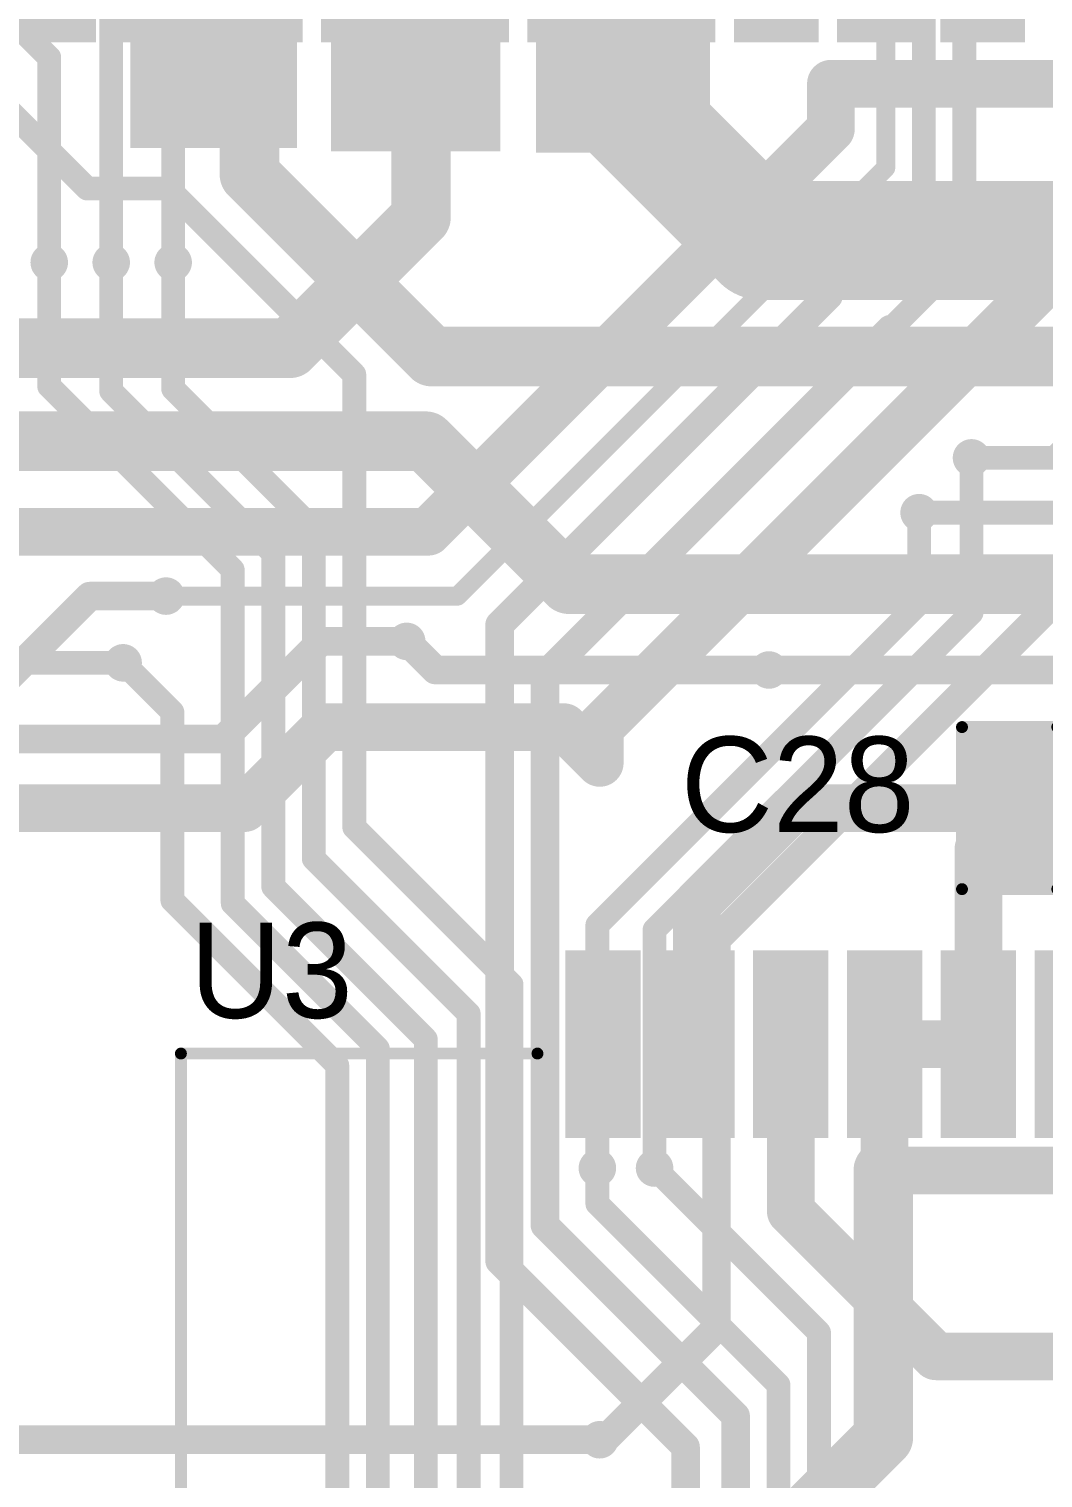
# Model space of a CAD drawing. Header units: millimetres. Extents: x 0.85 to 4.91, y 0.77 to 5.15.
# Drawn here: x 1.766 to 2.192, y 3.542 to 4.15 of the extents above; entities that cross this region are included whole.
import ezdxf

# ---------------------------------------------------------------- set-up
doc = ezdxf.new("R2010")
doc.units = ezdxf.units.MM
doc.header["$MEASUREMENT"] = 0
for name, color, linetype in [('BottomLayer', 5, 'Continuous'), ('BottomPaste', 16, 'Continuous'), ('BottomSolder', 6, 'Continuous'), ('MultiLayer', 9, 'Continuous'), ('TopLayer', 1, 'Continuous'), ('TopOverlay', 2, 'Continuous'), ('TopPaste', 8, 'Continuous'), ('TopSolder', 216, 'Continuous'), ('ViaHoleLayer', 16, 'Continuous')]:
    doc.layers.add(name, color=color, linetype=linetype)

# ---------------------------------------------------------------- blocks, each defined once
blk = doc.blocks.new('S5P4418_B_8')
at = {"layer": 'BottomLayer'}
for points in [[(-0.94488, 1.02756), (-0.94488, 0.98032), (-0.91732, 1.02756), (-0.91732, 0.98032)], [(-0.90157, 1.02756), (-0.90157, 0.98032), (-0.87402, 1.02756), (-0.87402, 0.98032)], [(-0.85827, 1.02756), (-0.85827, 0.98032), (-0.83071, 1.02756), (-0.83071, 0.98032)], [(-0.81496, 1.02756), (-0.81496, 0.98032), (-0.7874, 1.02756), (-0.7874, 0.98032)], [(-0.77165, 1.02756), (-0.77165, 0.98032), (-0.74409, 1.02756), (-0.74409, 0.98032)], [(-0.72835, 1.02756), (-0.72835, 0.98032), (-0.70079, 1.02756), (-0.70079, 0.98032)], [(-0.68504, 1.02756), (-0.68504, 0.98032), (-0.65748, 1.02756), (-0.65748, 0.98032)], [(-0.64173, 1.02756), (-0.64173, 0.98032), (-0.61417, 1.02756), (-0.61417, 0.98032)], [(-0.59843, 1.02756), (-0.59843, 0.98032), (-0.57087, 1.02756), (-0.57087, 0.98032)], [(-0.55512, 1.02756), (-0.55512, 0.98032), (-0.52756, 1.02756), (-0.52756, 0.98032)]]:
    blk.add_solid(points, dxfattribs=at)
at = {"layer": 'BottomPaste'}
for points in [[(-0.94488, 1.02756), (-0.94488, 0.98032), (-0.91732, 1.02756), (-0.91732, 0.98032)], [(-0.90157, 1.02756), (-0.90157, 0.98032), (-0.87402, 1.02756), (-0.87402, 0.98032)], [(-0.85827, 1.02756), (-0.85827, 0.98032), (-0.83071, 1.02756), (-0.83071, 0.98032)], [(-0.81496, 1.02756), (-0.81496, 0.98032), (-0.7874, 1.02756), (-0.7874, 0.98032)], [(-0.77165, 1.02756), (-0.77165, 0.98032), (-0.74409, 1.02756), (-0.74409, 0.98032)], [(-0.72835, 1.02756), (-0.72835, 0.98032), (-0.70079, 1.02756), (-0.70079, 0.98032)], [(-0.68504, 1.02756), (-0.68504, 0.98032), (-0.65748, 1.02756), (-0.65748, 0.98032)], [(-0.64173, 1.02756), (-0.64173, 0.98032), (-0.61417, 1.02756), (-0.61417, 0.98032)], [(-0.59843, 1.02756), (-0.59843, 0.98032), (-0.57087, 1.02756), (-0.57087, 0.98032)], [(-0.55512, 1.02756), (-0.55512, 0.98032), (-0.52756, 1.02756), (-0.52756, 0.98032)]]:
    blk.add_solid(points, dxfattribs=at)
at = {"layer": 'BottomSolder'}
for points in [[(-0.94888, 1.03156), (-0.94888, 0.97632), (-0.91332, 1.03156), (-0.91332, 0.97632)], [(-0.90557, 1.03156), (-0.90557, 0.97632), (-0.87002, 1.03156), (-0.87002, 0.97632)], [(-0.86227, 1.03156), (-0.86227, 0.97632), (-0.82671, 1.03156), (-0.82671, 0.97632)], [(-0.81896, 1.03156), (-0.81896, 0.97632), (-0.7834, 1.03156), (-0.7834, 0.97632)], [(-0.77565, 1.03156), (-0.77565, 0.97632), (-0.74009, 1.03156), (-0.74009, 0.97632)], [(-0.73235, 1.03156), (-0.73235, 0.97632), (-0.69679, 1.03156), (-0.69679, 0.97632)], [(-0.68904, 1.03156), (-0.68904, 0.97632), (-0.65348, 1.03156), (-0.65348, 0.97632)], [(-0.64573, 1.03156), (-0.64573, 0.97632), (-0.61017, 1.03156), (-0.61017, 0.97632)], [(-0.60243, 1.03156), (-0.60243, 0.97632), (-0.56687, 1.03156), (-0.56687, 0.97632)], [(-0.55912, 1.03156), (-0.55912, 0.97632), (-0.52356, 1.03156), (-0.52356, 0.97632)]]:
    blk.add_solid(points, dxfattribs=at)
blk = doc.blocks.new('SIM7100AS2_10671_133')
at = {"layer": 'TopLayer'}
for points in [[(-0.4252, 0.62992), (-0.4252, 0.55906), (-0.40157, 0.62992), (-0.40157, 0.55906)], [(-0.38583, 0.62992), (-0.38583, 0.55906), (-0.3622, 0.62992), (-0.3622, 0.55906)], [(-0.34646, 0.62992), (-0.34646, 0.55906), (-0.32283, 0.62992), (-0.32283, 0.55906)], [(-0.30709, 0.62992), (-0.30709, 0.55906), (-0.28346, 0.62992), (-0.28346, 0.55906)], [(-0.26772, 0.62992), (-0.26772, 0.55906), (-0.24409, 0.62992), (-0.24409, 0.55906)]]:
    blk.add_solid(points, dxfattribs=at)
at = {"layer": 'TopOverlay', "const_width": 0.005}
for points in [[(-0.59055, 0.40157), (-0.59055, 0.59055)], [(-0.59055, 0.59055), (-0.44094, 0.59055)]]:
    blk.add_lwpolyline(points, dxfattribs=at)
at = {"layer": 'TopOverlay', "const_width": 0.0025}
for points in [[(-0.5918, 0.59055, 1), (-0.5893, 0.59055, 1)], [(-0.5918, 0.59055, 1), (-0.5893, 0.59055, 1)], [(-0.44219, 0.59055, 1), (-0.43969, 0.59055, 1)]]:
    blk.add_lwpolyline(points, format="xyb", close=True, dxfattribs=at)
at = {"layer": 'TopPaste'}
for points in [[(-0.4252, 0.62992), (-0.4252, 0.55906), (-0.40157, 0.62992), (-0.40157, 0.55906)], [(-0.38583, 0.62992), (-0.38583, 0.55906), (-0.3622, 0.62992), (-0.3622, 0.55906)], [(-0.34646, 0.62992), (-0.34646, 0.55906), (-0.32283, 0.62992), (-0.32283, 0.55906)], [(-0.30709, 0.62992), (-0.30709, 0.55906), (-0.28346, 0.62992), (-0.28346, 0.55906)], [(-0.26772, 0.62992), (-0.26772, 0.55906), (-0.24409, 0.62992), (-0.24409, 0.55906)]]:
    blk.add_solid(points, dxfattribs=at)
at = {"layer": 'TopSolder'}
for points in [[(-0.4292, 0.63392), (-0.4292, 0.55506), (-0.39757, 0.63392), (-0.39757, 0.55506)], [(-0.38983, 0.63392), (-0.38983, 0.55506), (-0.3582, 0.63392), (-0.3582, 0.55506)], [(-0.35046, 0.63392), (-0.35046, 0.55506), (-0.31883, 0.63392), (-0.31883, 0.55506)], [(-0.31109, 0.63392), (-0.31109, 0.55506), (-0.27946, 0.63392), (-0.27946, 0.55506)], [(-0.27172, 0.63392), (-0.27172, 0.55506), (-0.24009, 0.63392), (-0.24009, 0.55506)], [(-0.23235, 0.63392), (-0.23235, 0.55506), (-0.20072, 0.63392), (-0.20072, 0.55506)]]:
    blk.add_solid(points, dxfattribs=at)
blk = doc.blocks.new('C__0805_248')
at = {"layer": 'TopLayer'}
for points in [[(-0.06, -0.03), (-0.02, -0.03), (-0.06, 0.03), (-0.02, 0.03)], [(0.02, -0.03), (0.06, -0.03), (0.02, 0.03), (0.06, 0.03)]]:
    blk.add_solid(points, dxfattribs=at)
at = {"layer": 'TopOverlay', "const_width": 0.005}
for points in [[(-0.064, 0.034), (-0.064, -0.034)], [(-0.024, 0.034), (-0.064, 0.034)], [(0.064, 0.034), (0.024, 0.034)], [(0.064, 0.034), (0.064, -0.034)], [(-0.024, -0.034), (-0.064, -0.034)], [(0.064, -0.034), (0.024, -0.034)]]:
    blk.add_lwpolyline(points, dxfattribs=at)
at = {"layer": 'TopOverlay', "const_width": 0.0025}
for points in [[(-0.06525, 0.034, 1), (-0.06275, 0.034, 1)], [(-0.06525, 0.034, 1), (-0.06275, 0.034, 1)], [(-0.02525, 0.034, 1), (-0.02275, 0.034, 1)], [(0.02275, 0.034, 1), (0.02525, 0.034, 1)], [(0.06275, 0.034, 1), (0.06525, 0.034, 1)], [(0.06275, 0.034, 1), (0.06525, 0.034, 1)], [(-0.06525, -0.034, 1), (-0.06275, -0.034, 1)], [(-0.06525, -0.034, 1), (-0.06275, -0.034, 1)], [(-0.02525, -0.034, 1), (-0.02275, -0.034, 1)], [(0.02275, -0.034, 1), (0.02525, -0.034, 1)], [(0.06275, -0.034, 1), (0.06525, -0.034, 1)], [(0.06275, -0.034, 1), (0.06525, -0.034, 1)]]:
    blk.add_lwpolyline(points, format="xyb", close=True, dxfattribs=at)
at = {"layer": 'TopPaste'}
for points in [[(-0.06, -0.03), (-0.02, -0.03), (-0.06, 0.03), (-0.02, 0.03)], [(0.02, -0.03), (0.06, -0.03), (0.02, 0.03), (0.06, 0.03)]]:
    blk.add_solid(points, dxfattribs=at)
at = {"layer": 'TopSolder'}
for points in [[(-0.06276, -0.03276), (-0.01724, -0.03276), (-0.06276, 0.03276), (-0.01724, 0.03276)], [(0.01724, -0.03276), (0.06276, -0.03276), (0.01724, 0.03276), (0.06276, 0.03276)]]:
    blk.add_solid(points, dxfattribs=at)

msp = doc.modelspace()

# ---------------------------------------------------------------- linework, layer by layer
at = {"layer": 'BottomLayer'}
for points, const_width in [([(2.01623, 4.119), (2.07398, 4.06125)], 0.05), ([(2.103, 4.127), (2.242, 4.127)], 0.02), ([(1.859, 4.089), (1.859, 4.119)], 0.025), ([(1.752, 4.122), (1.791, 4.083)], 0.01), ([(1.859, 4.089), (1.9355, 4.0125)], 0.025), ([(1.791, 4.083), (1.825, 4.083)], 0.01), ([(1.825, 4.083), (1.903, 4.005)], 0.01), ([(2.07398, 4.06125), (3.537, 4.06125)], 0.05), ([(1.775, 4), (1.775, 4.052)], 0.01), ([(1.801, 3.99804), (1.801, 4.052)], 0.01), ([(1.827, 3.999), (1.827, 4.052)], 0.01), ([(1.9355, 4.0125), (2.759, 4.0125)], 0.025), ([(1.903, 3.815), (1.903, 4.005)], 0.01), ([(1.775, 4), (1.852, 3.923)], 0.01), ([(1.801, 3.99804), (1.869, 3.93004)], 0.01), ([(1.827, 3.999), (1.886, 3.94)], 0.01), ([(1.93, 3.977), (1.933, 3.977)], 0.025), ([(1.933, 3.977), (1.993, 3.917)], 0.025), ([(2.162, 3.905), (2.162, 3.97)], 0.01), ([(2.055, 3.768), (2.241, 3.954)], 0.012), ([(2.14, 3.909), (2.14, 3.947)], 0.01), ([(1.886, 3.80182), (1.886, 3.94)], 0.01), ([(1.869, 3.79004), (1.869, 3.93004)], 0.01), ([(1.852, 3.783), (1.852, 3.923)], 0.01), ([(1.993, 3.917), (2.108, 3.917)], 0.025), ([(1.758, 3.878), (1.792, 3.912)], 0.012), ([(1.792, 3.912), (1.824, 3.912)], 0.012), ([(2.005, 3.774), (2.14, 3.909)], 0.01), ([(2.029, 3.772), (2.162, 3.905)], 0.01), ([(1.925, 3.893), (1.937, 3.881)], 0.012), ([(1.806, 3.884), (1.82667, 3.86333)], 0.01), ([(1.937, 3.881), (2.077, 3.881)], 0.012), ([(1.82667, 3.78428), (1.82667, 3.86333)], 0.01), ([(1.925, 3.857), (1.991, 3.857)], 0.02), ([(1.991, 3.857), (2.006, 3.842)], 0.02), ([(1.903, 3.815), (1.969, 3.749)], 0.01), ([(1.886, 3.80182), (1.951, 3.73682)], 0.01), ([(1.869, 3.79004), (1.933, 3.72604)], 0.01), ([(1.82667, 3.78428), (1.89587, 3.71508)], 0.01), ([(1.852, 3.783), (1.91287, 3.72213)], 0.01), ([(2.005, 3.672), (2.005, 3.774)], 0.01), ([(2.029, 3.672), (2.029, 3.772)], 0.01), ([(2.055, 3.605), (2.055, 3.768)], 0.012), ([(1.969, 3.749), (1.969, 2.671)], 0.01), ([(1.951, 3.73682), (1.951, 2.552)], 0.01), ([(1.933, 2.55804), (1.933, 3.72604)], 0.01), ([(1.91287, 2.56692), (1.91287, 3.72213)], 0.01), ([(1.89587, 2.57777), (1.89587, 3.71508)], 0.01), ([(2.125, 3.559), (2.125, 3.671)], 0.025), ([(2.125, 3.671), (2.292, 3.671)], 0.02), ([(2.008, 3.558), (2.055, 3.605)], 0.012), ([(2.014, 3.448), (2.125, 3.559)], 0.025), ([(2.006, 3.558), (2.008, 3.558)], 0.012)]:
    msp.add_lwpolyline(points, dxfattribs=dict(at, const_width=const_width))
for points, const_width in [([(2.00373, 4.119, 1), (2.02873, 4.119, 1)], 0.025), ([(1.85113, 4.119, 1), (1.86687, 4.119, 1)], 0.01575), ([(2.00835, 4.119, 1), (2.0241, 4.119, 1)], 0.01575), ([(2.098, 4.127, 1), (2.108, 4.127, 1)], 0.01), ([(2.09906, 4.127, 1), (2.10694, 4.127, 1)], 0.00787), ([(1.85275, 4.119, 1), (1.86525, 4.119, 1)], 0.0125), ([(1.92509, 4.114, 1), (1.93691, 4.114, 1)], 0.01181), ([(1.85275, 4.089, 1), (1.86525, 4.089, 1)], 0.0125), ([(1.85275, 4.089, 1), (1.86525, 4.089, 1)], 0.0125), ([(1.7885, 4.083, 1), (1.7935, 4.083, 1)], 0.005), ([(1.7885, 4.083, 1), (1.7935, 4.083, 1)], 0.005), ([(1.8225, 4.083, 1), (1.8275, 4.083, 1)], 0.005), ([(1.8225, 4.083, 1), (1.8275, 4.083, 1)], 0.005), ([(2.06148, 4.06125, 1), (2.08648, 4.06125, 1)], 0.025), ([(2.06148, 4.06125, 1), (2.08648, 4.06125, 1)], 0.025), ([(1.77106, 4.052, 1), (1.77894, 4.052, 1)], 0.00787), ([(1.7725, 4.052, 1), (1.7775, 4.052, 1)], 0.005), ([(1.79706, 4.052, 1), (1.80494, 4.052, 1)], 0.00787), ([(1.7985, 4.052, 1), (1.8035, 4.052, 1)], 0.005), ([(1.82306, 4.052, 1), (1.83094, 4.052, 1)], 0.00787), ([(1.8245, 4.052, 1), (1.8295, 4.052, 1)], 0.005), ([(1.92925, 4.0125, 1), (1.94175, 4.0125, 1)], 0.0125), ([(1.92925, 4.0125, 1), (1.94175, 4.0125, 1)], 0.0125), ([(1.9005, 4.005, 1), (1.9055, 4.005, 1)], 0.005), ([(1.9005, 4.005, 1), (1.9055, 4.005, 1)], 0.005), ([(1.7725, 4, 1), (1.7775, 4, 1)], 0.005), ([(1.7725, 4, 1), (1.7775, 4, 1)], 0.005), ([(1.7985, 3.99804, 1), (1.8035, 3.99804, 1)], 0.005), ([(1.7985, 3.99804, 1), (1.8035, 3.99804, 1)], 0.005), ([(1.8245, 3.999, 1), (1.8295, 3.999, 1)], 0.005), ([(1.8245, 3.999, 1), (1.8295, 3.999, 1)], 0.005), ([(1.92375, 3.977, 1), (1.93625, 3.977, 1)], 0.0125), ([(1.92675, 3.977, 1), (1.93925, 3.977, 1)], 0.0125), ([(1.92675, 3.977, 1), (1.93925, 3.977, 1)], 0.0125), ([(1.92606, 3.977, 1), (1.93394, 3.977, 1)], 0.00787), ([(2.15806, 3.97, 1), (2.16594, 3.97, 1)], 0.00787), ([(2.1595, 3.97, 1), (2.1645, 3.97, 1)], 0.005), ([(2.13606, 3.947, 1), (2.14394, 3.947, 1)], 0.00787), ([(2.1375, 3.947, 1), (2.1425, 3.947, 1)], 0.005), ([(1.8835, 3.94, 1), (1.8885, 3.94, 1)], 0.005), ([(1.8835, 3.94, 1), (1.8885, 3.94, 1)], 0.005), ([(1.8665, 3.93004, 1), (1.8715, 3.93004, 1)], 0.005), ([(1.8665, 3.93004, 1), (1.8715, 3.93004, 1)], 0.005), ([(1.8495, 3.923, 1), (1.8545, 3.923, 1)], 0.005), ([(1.8495, 3.923, 1), (1.8545, 3.923, 1)], 0.005), ([(1.98675, 3.917, 1), (1.99925, 3.917, 1)], 0.0125), ([(1.98675, 3.917, 1), (1.99925, 3.917, 1)], 0.0125), ([(2.10175, 3.917, 1), (2.11425, 3.917, 1)], 0.0125), ([(2.10406, 3.917, 1), (2.11194, 3.917, 1)], 0.00787), ([(1.789, 3.912, 1), (1.795, 3.912, 1)], 0.006), ([(1.789, 3.912, 1), (1.795, 3.912, 1)], 0.006), ([(1.82006, 3.912, 1), (1.82794, 3.912, 1)], 0.00787), ([(1.821, 3.912, 1), (1.827, 3.912, 1)], 0.006), ([(2.1375, 3.909, 1), (2.1425, 3.909, 1)], 0.005), ([(2.1375, 3.909, 1), (2.1425, 3.909, 1)], 0.005), ([(2.1595, 3.905, 1), (2.1645, 3.905, 1)], 0.005), ([(2.1595, 3.905, 1), (2.1645, 3.905, 1)], 0.005), ([(1.92106, 3.893, 1), (1.92894, 3.893, 1)], 0.00787), ([(1.922, 3.893, 1), (1.928, 3.893, 1)], 0.006), ([(1.80206, 3.884, 1), (1.80994, 3.884, 1)], 0.00787), ([(1.8035, 3.884, 1), (1.8085, 3.884, 1)], 0.005), ([(1.934, 3.881, 1), (1.94, 3.881, 1)], 0.006), ([(1.934, 3.881, 1), (1.94, 3.881, 1)], 0.006), ([(2.07306, 3.881, 1), (2.08094, 3.881, 1)], 0.00787), ([(2.074, 3.881, 1), (2.08, 3.881, 1)], 0.006), ([(1.82417, 3.86333, 1), (1.82917, 3.86333, 1)], 0.005), ([(1.82417, 3.86333, 1), (1.82917, 3.86333, 1)], 0.005), ([(1.92, 3.857, 1), (1.93, 3.857, 1)], 0.01), ([(1.92106, 3.857, 1), (1.92894, 3.857, 1)], 0.00787), ([(1.986, 3.857, 1), (1.996, 3.857, 1)], 0.01), ([(1.986, 3.857, 1), (1.996, 3.857, 1)], 0.01), ([(2.001, 3.842, 1), (2.011, 3.842, 1)], 0.01), ([(2.00206, 3.842, 1), (2.00994, 3.842, 1)], 0.00787), ([(1.9005, 3.815, 1), (1.9055, 3.815, 1)], 0.005), ([(1.9005, 3.815, 1), (1.9055, 3.815, 1)], 0.005), ([(1.8835, 3.80182, 1), (1.8885, 3.80182, 1)], 0.005), ([(1.8835, 3.80182, 1), (1.8885, 3.80182, 1)], 0.005), ([(1.8665, 3.79004, 1), (1.8715, 3.79004, 1)], 0.005), ([(1.8665, 3.79004, 1), (1.8715, 3.79004, 1)], 0.005), ([(1.82417, 3.78428, 1), (1.82917, 3.78428, 1)], 0.005), ([(1.82417, 3.78428, 1), (1.82917, 3.78428, 1)], 0.005), ([(1.8495, 3.783, 1), (1.8545, 3.783, 1)], 0.005), ([(1.8495, 3.783, 1), (1.8545, 3.783, 1)], 0.005), ([(2.0025, 3.774, 1), (2.0075, 3.774, 1)], 0.005), ([(2.0025, 3.774, 1), (2.0075, 3.774, 1)], 0.005), ([(2.0265, 3.772, 1), (2.0315, 3.772, 1)], 0.005), ([(2.0265, 3.772, 1), (2.0315, 3.772, 1)], 0.005), ([(2.052, 3.768, 1), (2.058, 3.768, 1)], 0.006), ([(2.052, 3.768, 1), (2.058, 3.768, 1)], 0.006), ([(1.9665, 3.749, 1), (1.9715, 3.749, 1)], 0.005), ([(1.9665, 3.749, 1), (1.9715, 3.749, 1)], 0.005), ([(1.9485, 3.73682, 1), (1.9535, 3.73682, 1)], 0.005), ([(1.9485, 3.73682, 1), (1.9535, 3.73682, 1)], 0.005), ([(1.9305, 3.72604, 1), (1.9355, 3.72604, 1)], 0.005), ([(1.9305, 3.72604, 1), (1.9355, 3.72604, 1)], 0.005), ([(1.91037, 3.72213, 1), (1.91537, 3.72213, 1)], 0.005), ([(1.91037, 3.72213, 1), (1.91537, 3.72213, 1)], 0.005), ([(1.89337, 3.71508, 1), (1.89837, 3.71508, 1)], 0.005), ([(1.89337, 3.71508, 1), (1.89837, 3.71508, 1)], 0.005), ([(2.00106, 3.672, 1), (2.00894, 3.672, 1)], 0.00787), ([(2.02506, 3.672, 1), (2.03294, 3.672, 1)], 0.00787), ([(2.11875, 3.671, 1), (2.13125, 3.671, 1)], 0.0125), ([(2.12, 3.671, 1), (2.13, 3.671, 1)], 0.01), ([(2.12106, 3.671, 1), (2.12894, 3.671, 1)], 0.00787), ([(2.0025, 3.672, 1), (2.0075, 3.672, 1)], 0.005), ([(2.0265, 3.672, 1), (2.0315, 3.672, 1)], 0.005), ([(2.052, 3.605, 1), (2.058, 3.605, 1)], 0.006), ([(2.052, 3.605, 1), (2.058, 3.605, 1)], 0.006), ([(2.11875, 3.559, 1), (2.13125, 3.559, 1)], 0.0125), ([(2.11875, 3.559, 1), (2.13125, 3.559, 1)], 0.0125), ([(2.00206, 3.558, 1), (2.00994, 3.558, 1)], 0.00787), ([(2.003, 3.558, 1), (2.009, 3.558, 1)], 0.006), ([(2.005, 3.558, 1), (2.011, 3.558, 1)], 0.006), ([(2.005, 3.558, 1), (2.011, 3.558, 1)], 0.006)]:
    msp.add_lwpolyline(points, format="xyb", close=True, dxfattribs=dict(at, const_width=const_width))
for points in [[(1.809, 4.1), (1.879, 4.1), (1.809, 4.196), (1.879, 4.196)], [(1.89323, 4.09863), (1.96423, 4.09863), (1.89323, 4.197), (1.96423, 4.197)], [(1.97923, 4.098), (2.05223, 4.098), (1.97923, 4.196), (2.05223, 4.196)]]:
    msp.add_solid(points, dxfattribs=at)
at = {"layer": 'MultiLayer'}
for points, const_width in [([(1.85113, 4.119, 1), (1.86687, 4.119, 1)], 0.01575), ([(2.00835, 4.119, 1), (2.0241, 4.119, 1)], 0.01575), ([(2.09906, 4.127, 1), (2.10694, 4.127, 1)], 0.00787), ([(1.92509, 4.114, 1), (1.93691, 4.114, 1)], 0.01181), ([(1.77106, 4.052, 1), (1.77894, 4.052, 1)], 0.00787), ([(1.79706, 4.052, 1), (1.80494, 4.052, 1)], 0.00787), ([(1.82306, 4.052, 1), (1.83094, 4.052, 1)], 0.00787), ([(1.92606, 3.977, 1), (1.93394, 3.977, 1)], 0.00787), ([(2.15806, 3.97, 1), (2.16594, 3.97, 1)], 0.00787), ([(2.13606, 3.947, 1), (2.14394, 3.947, 1)], 0.00787), ([(2.10406, 3.917, 1), (2.11194, 3.917, 1)], 0.00787), ([(1.82006, 3.912, 1), (1.82794, 3.912, 1)], 0.00787), ([(1.92106, 3.893, 1), (1.92894, 3.893, 1)], 0.00787), ([(1.80206, 3.884, 1), (1.80994, 3.884, 1)], 0.00787), ([(2.07306, 3.881, 1), (2.08094, 3.881, 1)], 0.00787), ([(1.92106, 3.857, 1), (1.92894, 3.857, 1)], 0.00787), ([(2.00206, 3.842, 1), (2.00994, 3.842, 1)], 0.00787), ([(2.00106, 3.672, 1), (2.00894, 3.672, 1)], 0.00787), ([(2.02506, 3.672, 1), (2.03294, 3.672, 1)], 0.00787), ([(2.12106, 3.671, 1), (2.12894, 3.671, 1)], 0.00787), ([(2.00206, 3.558, 1), (2.00994, 3.558, 1)], 0.00787)]:
    msp.add_lwpolyline(points, format="xyb", close=True, dxfattribs=dict(at, const_width=const_width))
at = {"layer": 'TopLayer'}
for points, const_width in [([(2.142, 4.078), (2.142, 4.56913)], 0.01), ([(2.159, 4.055), (2.159, 4.56209)], 0.01), ([(2.126, 4.0917), (2.126, 4.332)], 0.008), ([(1.859, 4.119), (1.859, 4.221)], 0.04), ([(2.01623, 4.119), (2.01623, 4.19477)], 0.05), ([(1.699, 4.214), (1.775, 4.138)], 0.01), ([(1.827, 4.052), (1.827, 4.171)], 0.01), ([(1.801, 4.052), (1.801, 4.15506)], 0.01), ([(1.775, 4.052), (1.775, 4.138)], 0.01), ([(2.103, 4.108), (2.103, 4.127)], 0.02), ([(1.931, 4.071), (1.931, 4.114)], 0.025), ([(2.197, 3.97), (2.345, 4.118)], 0.01), ([(1.934, 3.939), (2.103, 4.108)], 0.02), ([(1.9463, 3.912), (2.126, 4.0917)], 0.008), ([(1.876, 4.016), (1.931, 4.071)], 0.025), ([(2.102, 4.038), (2.142, 4.078)], 0.01), ([(2.006, 3.85672), (2.21, 4.06072)], 0.02), ([(2.128, 4.024), (2.159, 4.055)], 0.01), ([(1.964, 3.9), (2.102, 4.038)], 0.012), ([(1.753, 4.016), (1.876, 4.016)], 0.025), ([(1.983, 3.879), (2.128, 4.024)], 0.012), ([(1.74, 3.977), (1.93, 3.977)], 0.025), ([(2.162, 3.97), (2.197, 3.97)], 0.01), ([(1.733, 3.939), (1.934, 3.939)], 0.02), ([(2.14, 3.947), (2.20148, 3.947)], 0.01), ([(2.108, 3.917), (2.237, 3.917)], 0.025), ([(1.824, 3.912), (1.9463, 3.912)], 0.008), ([(1.964, 3.633), (1.964, 3.9)], 0.012), ([(1.848, 3.852), (1.889, 3.893)], 0.012), ([(1.889, 3.893), (1.925, 3.893)], 0.012), ([(1.748, 3.884), (1.806, 3.884)], 0.01), ([(2.08, 3.881), (2.206, 3.881)], 0.012), ([(1.983, 3.648), (1.983, 3.879)], 0.012), ([(1.85694, 3.82304), (1.8909, 3.857)], 0.02), ([(1.8909, 3.857), (1.925, 3.857)], 0.02), ([(2.006, 3.842), (2.006, 3.85672)], 0.02), ([(1.732, 3.852), (1.848, 3.852)], 0.012), ([(1.74704, 3.82304), (1.85694, 3.82304)], 0.02), ([(2.04678, 3.78278), (2.087, 3.823)], 0.02), ([(2.087, 3.823), (2.18196, 3.823)], 0.02), ([(2.16489, 3.80593), (2.18196, 3.823)], 0.02), ([(2.18196, 3.823), (2.182, 3.82304)], 0.02), ([(2.16489, 3.724), (2.16489, 3.80593)], 0.02), ([(2.04678, 3.724), (2.04678, 3.78278)], 0.02), ([(2.08615, 3.65385), (2.08615, 3.724)], 0.02), ([(2.12552, 3.671), (2.12552, 3.724)], 0.02), ([(2.12552, 3.724), (2.16489, 3.724)], 0.02), ([(2.005, 3.657), (2.005, 3.672)], 0.01), ([(2.029, 3.672), (2.098, 3.603)], 0.01), ([(2.005, 3.657), (2.081, 3.581)], 0.01), ([(2.08615, 3.65385), (2.147, 3.593)], 0.02), ([(1.983, 3.648), (2.063, 3.568)], 0.012), ([(1.964, 3.633), (2.042, 3.555)], 0.012), ([(2.098, 3.16), (2.098, 3.603)], 0.01), ([(2.147, 3.593), (3.419, 3.593)], 0.02), ([(2.081, 3.16704), (2.081, 3.581)], 0.01), ([(2.063, 3.18), (2.063, 3.568)], 0.012), ([(1.51453, 3.558), (2.006, 3.558)], 0.012), ([(2.042, 3.186), (2.042, 3.555)], 0.012)]:
    msp.add_lwpolyline(points, dxfattribs=dict(at, const_width=const_width))
for points, const_width in [([(1.7725, 4.138, 1), (1.7775, 4.138, 1)], 0.005), ([(1.7725, 4.138, 1), (1.7775, 4.138, 1)], 0.005), ([(2.00373, 4.119, 1), (2.02873, 4.119, 1)], 0.025), ([(1.849, 4.119, 1), (1.869, 4.119, 1)], 0.02), ([(1.85113, 4.119, 1), (1.86687, 4.119, 1)], 0.01575), ([(2.00835, 4.119, 1), (2.0241, 4.119, 1)], 0.01575), ([(2.098, 4.127, 1), (2.108, 4.127, 1)], 0.01), ([(2.09906, 4.127, 1), (2.10694, 4.127, 1)], 0.00787), ([(1.92475, 4.114, 1), (1.93725, 4.114, 1)], 0.0125), ([(1.92509, 4.114, 1), (1.93691, 4.114, 1)], 0.01181), ([(2.098, 4.108, 1), (2.108, 4.108, 1)], 0.01), ([(2.098, 4.108, 1), (2.108, 4.108, 1)], 0.01), ([(2.124, 4.0917, 1), (2.128, 4.0917, 1)], 0.004), ([(2.124, 4.0917, 1), (2.128, 4.0917, 1)], 0.004), ([(1.92475, 4.071, 1), (1.93725, 4.071, 1)], 0.0125), ([(1.92475, 4.071, 1), (1.93725, 4.071, 1)], 0.0125), ([(2.1395, 4.078, 1), (2.1445, 4.078, 1)], 0.005), ([(2.1395, 4.078, 1), (2.1445, 4.078, 1)], 0.005), ([(1.77106, 4.052, 1), (1.77894, 4.052, 1)], 0.00787), ([(1.7725, 4.052, 1), (1.7775, 4.052, 1)], 0.005), ([(1.79706, 4.052, 1), (1.80494, 4.052, 1)], 0.00787), ([(1.7985, 4.052, 1), (1.8035, 4.052, 1)], 0.005), ([(1.82306, 4.052, 1), (1.83094, 4.052, 1)], 0.00787), ([(1.8245, 4.052, 1), (1.8295, 4.052, 1)], 0.005), ([(2.1565, 4.055, 1), (2.1615, 4.055, 1)], 0.005), ([(2.1565, 4.055, 1), (2.1615, 4.055, 1)], 0.005), ([(2.099, 4.038, 1), (2.105, 4.038, 1)], 0.006), ([(2.0995, 4.038, 1), (2.1045, 4.038, 1)], 0.005), ([(1.86975, 4.016, 1), (1.88225, 4.016, 1)], 0.0125), ([(1.86975, 4.016, 1), (1.88225, 4.016, 1)], 0.0125), ([(2.125, 4.024, 1), (2.131, 4.024, 1)], 0.006), ([(2.1255, 4.024, 1), (2.1305, 4.024, 1)], 0.005), ([(1.92375, 3.977, 1), (1.93625, 3.977, 1)], 0.0125), ([(1.92606, 3.977, 1), (1.93394, 3.977, 1)], 0.00787), ([(2.15806, 3.97, 1), (2.16594, 3.97, 1)], 0.00787), ([(2.1595, 3.97, 1), (2.1645, 3.97, 1)], 0.005), ([(2.1945, 3.97, 1), (2.1995, 3.97, 1)], 0.005), ([(2.1945, 3.97, 1), (2.1995, 3.97, 1)], 0.005), ([(2.13606, 3.947, 1), (2.14394, 3.947, 1)], 0.00787), ([(1.929, 3.939, 1), (1.939, 3.939, 1)], 0.01), ([(1.929, 3.939, 1), (1.939, 3.939, 1)], 0.01), ([(2.1375, 3.947, 1), (2.1425, 3.947, 1)], 0.005), ([(2.10175, 3.917, 1), (2.11425, 3.917, 1)], 0.0125), ([(2.10406, 3.917, 1), (2.11194, 3.917, 1)], 0.00787), ([(1.82006, 3.912, 1), (1.82794, 3.912, 1)], 0.00787), ([(1.822, 3.912, 1), (1.826, 3.912, 1)], 0.004), ([(1.9443, 3.912, 1), (1.9483, 3.912, 1)], 0.004), ([(1.9443, 3.912, 1), (1.9483, 3.912, 1)], 0.004), ([(1.961, 3.9, 1), (1.967, 3.9, 1)], 0.006), ([(1.961, 3.9, 1), (1.967, 3.9, 1)], 0.006), ([(1.886, 3.893, 1), (1.892, 3.893, 1)], 0.006), ([(1.886, 3.893, 1), (1.892, 3.893, 1)], 0.006), ([(1.92106, 3.893, 1), (1.92894, 3.893, 1)], 0.00787), ([(1.922, 3.893, 1), (1.928, 3.893, 1)], 0.006), ([(1.80206, 3.884, 1), (1.80994, 3.884, 1)], 0.00787), ([(1.8035, 3.884, 1), (1.8085, 3.884, 1)], 0.005), ([(2.07306, 3.881, 1), (2.08094, 3.881, 1)], 0.00787), ([(2.077, 3.881, 1), (2.083, 3.881, 1)], 0.006), ([(1.98, 3.879, 1), (1.986, 3.879, 1)], 0.006), ([(1.98, 3.879, 1), (1.986, 3.879, 1)], 0.006), ([(1.8859, 3.857, 1), (1.8959, 3.857, 1)], 0.01), ([(1.8859, 3.857, 1), (1.8959, 3.857, 1)], 0.01), ([(1.92, 3.857, 1), (1.93, 3.857, 1)], 0.01), ([(1.92106, 3.857, 1), (1.92894, 3.857, 1)], 0.00787), ([(2.001, 3.85672, 1), (2.011, 3.85672, 1)], 0.01), ([(2.001, 3.85672, 1), (2.011, 3.85672, 1)], 0.01), ([(1.845, 3.852, 1), (1.851, 3.852, 1)], 0.006), ([(1.845, 3.852, 1), (1.851, 3.852, 1)], 0.006), ([(2.001, 3.842, 1), (2.011, 3.842, 1)], 0.01), ([(2.00206, 3.842, 1), (2.00994, 3.842, 1)], 0.00787), ([(1.85194, 3.82304, 1), (1.86194, 3.82304, 1)], 0.01), ([(1.85194, 3.82304, 1), (1.86194, 3.82304, 1)], 0.01), ([(2.082, 3.823, 1), (2.092, 3.823, 1)], 0.01), ([(2.082, 3.823, 1), (2.092, 3.823, 1)], 0.01), ([(2.17696, 3.823, 1), (2.18696, 3.823, 1)], 0.01), ([(2.17696, 3.823, 1), (2.18696, 3.823, 1)], 0.01), ([(2.17696, 3.823, 1), (2.18696, 3.823, 1)], 0.01), ([(2.177, 3.82304, 1), (2.187, 3.82304, 1)], 0.01), ([(2.15989, 3.80593, 1), (2.16989, 3.80593, 1)], 0.01), ([(2.15989, 3.80593, 1), (2.16989, 3.80593, 1)], 0.01), ([(2.04178, 3.78278, 1), (2.05178, 3.78278, 1)], 0.01), ([(2.04178, 3.78278, 1), (2.05178, 3.78278, 1)], 0.01), ([(2.04178, 3.724, 1), (2.05178, 3.724, 1)], 0.01), ([(2.08115, 3.724, 1), (2.09115, 3.724, 1)], 0.01), ([(2.12052, 3.724, 1), (2.13052, 3.724, 1)], 0.01), ([(2.12052, 3.724, 1), (2.13052, 3.724, 1)], 0.01), ([(2.15989, 3.724, 1), (2.16989, 3.724, 1)], 0.01), ([(2.15989, 3.724, 1), (2.16989, 3.724, 1)], 0.01), ([(2.00106, 3.672, 1), (2.00894, 3.672, 1)], 0.00787), ([(2.02506, 3.672, 1), (2.03294, 3.672, 1)], 0.00787), ([(2.12052, 3.671, 1), (2.13052, 3.671, 1)], 0.01), ([(2.12106, 3.671, 1), (2.12894, 3.671, 1)], 0.00787), ([(2.0025, 3.672, 1), (2.0075, 3.672, 1)], 0.005), ([(2.0265, 3.672, 1), (2.0315, 3.672, 1)], 0.005), ([(2.0025, 3.657, 1), (2.0075, 3.657, 1)], 0.005), ([(2.0025, 3.657, 1), (2.0075, 3.657, 1)], 0.005), ([(2.08115, 3.65385, 1), (2.09115, 3.65385, 1)], 0.01), ([(2.08115, 3.65385, 1), (2.09115, 3.65385, 1)], 0.01), ([(1.98, 3.648, 1), (1.986, 3.648, 1)], 0.006), ([(1.98, 3.648, 1), (1.986, 3.648, 1)], 0.006), ([(1.961, 3.633, 1), (1.967, 3.633, 1)], 0.006), ([(1.961, 3.633, 1), (1.967, 3.633, 1)], 0.006), ([(2.0955, 3.603, 1), (2.1005, 3.603, 1)], 0.005), ([(2.0955, 3.603, 1), (2.1005, 3.603, 1)], 0.005), ([(2.142, 3.593, 1), (2.152, 3.593, 1)], 0.01), ([(2.142, 3.593, 1), (2.152, 3.593, 1)], 0.01), ([(2.0785, 3.581, 1), (2.0835, 3.581, 1)], 0.005), ([(2.0785, 3.581, 1), (2.0835, 3.581, 1)], 0.005), ([(2.06, 3.568, 1), (2.066, 3.568, 1)], 0.006), ([(2.06, 3.568, 1), (2.066, 3.568, 1)], 0.006), ([(2.00206, 3.558, 1), (2.00994, 3.558, 1)], 0.00787), ([(2.003, 3.558, 1), (2.009, 3.558, 1)], 0.006), ([(2.039, 3.555, 1), (2.045, 3.555, 1)], 0.006), ([(2.039, 3.555, 1), (2.045, 3.555, 1)], 0.006)]:
    msp.add_lwpolyline(points, format="xyb", close=True, dxfattribs=dict(at, const_width=const_width))
at = {"layer": 'ViaHoleLayer'}
for points, const_width in [([(2.10103, 4.127, 1), (2.10497, 4.127, 1)], 0.00394), ([(1.85605, 4.119, 1), (1.86195, 4.119, 1)], 0.00591), ([(2.01328, 4.119, 1), (2.01918, 4.119, 1)], 0.00591), ([(1.92805, 4.114, 1), (1.93395, 4.114, 1)], 0.00591), ([(1.77303, 4.052, 1), (1.77697, 4.052, 1)], 0.00394), ([(1.79903, 4.052, 1), (1.80297, 4.052, 1)], 0.00394), ([(1.82503, 4.052, 1), (1.82897, 4.052, 1)], 0.00394), ([(1.92803, 3.977, 1), (1.93197, 3.977, 1)], 0.00394), ([(2.16003, 3.97, 1), (2.16397, 3.97, 1)], 0.00394), ([(2.13803, 3.947, 1), (2.14197, 3.947, 1)], 0.00394), ([(1.82203, 3.912, 1), (1.82597, 3.912, 1)], 0.00394), ([(2.10603, 3.917, 1), (2.10997, 3.917, 1)], 0.00394), ([(1.92303, 3.893, 1), (1.92697, 3.893, 1)], 0.00394), ([(1.80403, 3.884, 1), (1.80797, 3.884, 1)], 0.00394), ([(2.07503, 3.881, 1), (2.07897, 3.881, 1)], 0.00394), ([(1.92303, 3.857, 1), (1.92697, 3.857, 1)], 0.00394), ([(2.00403, 3.842, 1), (2.00797, 3.842, 1)], 0.00394), ([(2.00303, 3.672, 1), (2.00697, 3.672, 1)], 0.00394), ([(2.02703, 3.672, 1), (2.03097, 3.672, 1)], 0.00394), ([(2.12303, 3.671, 1), (2.12697, 3.671, 1)], 0.00394), ([(2.00403, 3.558, 1), (2.00797, 3.558, 1)], 0.00394)]:
    msp.add_lwpolyline(points, format="xyb", close=True, dxfattribs=dict(at, const_width=const_width))

# ---------------------------------------------------------------- block references
for name, p, rotation in [('S5P4418_B_8', (2.708, 3.168), 360), ('C__0805_248', (2.222, 3.82304), 180)]:
    msp.add_blockref(name, p, dxfattribs=dict(rotation=rotation))
msp.add_blockref('SIM7100AS2_10671_133', (2.4208, 3.12951))

# ---------------------------------------------------------------- texts
at = {"layer": 'TopOverlay'}
for s, p in [('C28', (2.04, 3.813)), ('U3', (1.834, 3.735))]:
    msp.add_text(s, height=0.04, dxfattribs=at).set_placement(p)

doc.saveas('drawing.dxf')
